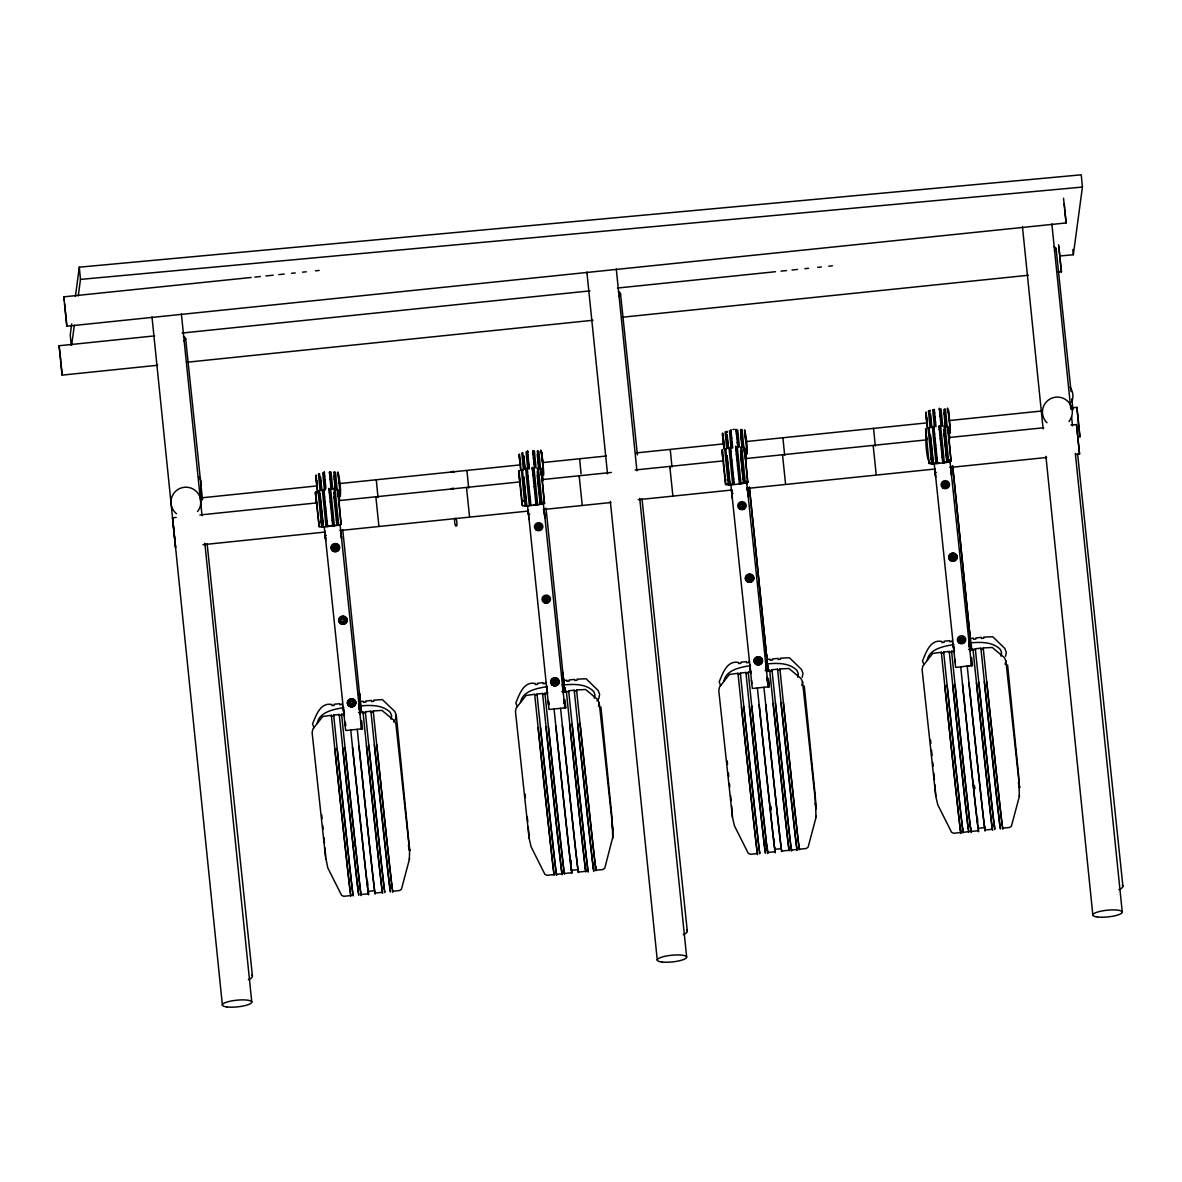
<?xml version="1.0" encoding="UTF-8"?>
<svg xmlns="http://www.w3.org/2000/svg" width="1182" height="1182" viewBox="0 0 1182 1182"><rect width="100%" height="100%" fill="white"/><g stroke="black" fill="none" stroke-linecap="round" stroke-linejoin="round"><path stroke-width="1.5" d="M200.689 504.492L201.221 483.069M350.744 729.988L352.531 747.32A176.561 0.813 84.1 0 0 368.459 892.336M357.26 729.324L359.047 746.655A176.561 0.813 84.1 0 0 374.975 891.671M361.662 720.798L362.49 728.777L346.267 730.461M362.49 728.777L361.071 728.6M392.587 891.258L399.575 890.534L401.466 889.13L409.371 859.447L409.622 849.503L396.295 715.287L394.818 711.49L382.377 699.596L373.719 700.172L373.822 701.251L371.503 701.502L371.399 700.424L365.814 701L365.918 702.078L363.583 702.315L363.48 701.236L360.51 701.547M554.062 708.978L555.865 726.309A176.561 0.813 84.1 0 0 571.778 871.326M560.578 708.299L562.381 725.63A176.561 0.813 84.1 0 0 578.293 870.646M564.981 699.788L565.809 707.767L549.6 709.436M565.809 707.767L564.405 707.575M600.929 706.984L612.054 818.18L612.749 837.255L604.8 868.12L602.909 869.524L595.92 870.248M612.69 838.437L612.956 828.493M757.396 687.968L759.184 705.299A176.561 0.813 84.1 0 0 775.111 850.316M763.912 687.289L765.714 704.62A176.561 0.813 84.1 0 0 781.627 849.636M769.142 686.742L768.33 678.453L769.142 686.742L752.934 688.426M799.254 849.237L806.227 848.513L808.119 847.095L816.023 817.412L815.373 797.156L804.262 685.974M960.73 666.943L962.517 684.275A176.561 0.813 84.1 0 0 978.445 829.291M967.245 666.279L969.033 683.61A176.561 0.813 84.1 0 0 984.961 828.626M956.253 667.402L972.476 665.407L971.057 665.555M1002.572 828.213L1009.561 827.489L1011.452 826.085L1019.357 796.402L1018.707 776.146L1007.581 664.949M320.558 522.104L321.061 521.218M337.55 519.592L337.092 521.04M539.76 499.439L540.263 498.568M540.839 500.075L541.061 498.686M727.211 480.069L728.142 479.227M743.079 478.149L743.552 479.05M946.752 457.05L947.506 457.626L947.284 456.769M315.963 494.327L315.624 491.623L319.184 526.699L315.343 492.51L316.51 502.985M522.518 505.689L518.957 470.599L519.297 473.317M725.718 448.628L729.353 484.812L730.136 484.576L728.319 484.842A11.14 4.979 -6 0 1 727.24 484.827L725.837 484.679L722.291 449.588L722.616 452.307M350.699 895.587L343.726 896.311L341.583 895.321L327.798 867.884L325.848 858.176M408.381 845.455L409.578 850.612L409.622 849.503M409.371 859.447L409.415 858.265M554.033 874.577L547.044 875.301L544.902 874.311L531.132 846.859L529.122 838.26L528.265 826.839M757.352 853.567L750.378 854.276L748.236 853.286L734.465 825.849L732.456 817.25L731.599 805.814M815.033 803.435L816.23 808.591L816.289 807.483M816.023 817.412L816.082 816.23M960.685 832.542L953.711 833.266L951.569 832.276L937.784 804.824L935.789 796.225L934.918 784.804M1018.367 782.41L1019.564 787.567L1019.608 786.458M1019.357 796.402L1019.401 795.22M768.477 671.317L768.019 666.205M971.811 650.307L971.353 645.195M71.703 323.883L70.24 334.861L71.23 345.366M75.397 296.446L79.312 267.176L1081.249 174.818L1082.417 187.066L1073.33 254.751L1060.476 255.933M71.644 345.277L74.348 325.153M78.263 295.884L80.479 279.41L79.312 267.176M317.175 723.473C319.199 711.756 334.063 709.274 343.873 707.619M391.006 719.217L391.641 715.775L390.37 712.51C382.377 704.354 369.626 705.063 359.106 706.053M396.295 715.287L395.556 719.321L393.621 721.966M520.494 702.448C522.533 690.731 537.396 688.264 547.207 686.609M594.339 698.207L594.974 694.75L593.704 691.5C585.711 683.344 572.96 684.038 562.44 685.028M723.827 681.438C725.866 669.721 740.73 667.239 750.54 665.599M797.673 677.183L798.308 673.74L797.037 670.475C789.029 662.319 776.293 663.028 765.773 664.018M802.209 677.286L802.962 673.252L801.47 669.455L789.428 657.753L780.386 658.152L780.489 659.231L778.155 659.467L778.052 658.389L772.467 658.965L772.57 660.044L770.25 660.28L770.147 659.201L767.162 659.512M927.161 660.413C929.185 648.711 944.049 646.229 953.859 644.574M1000.991 656.173L1001.627 652.715L1000.356 649.465C992.363 641.309 979.612 642.018 969.092 643.008M1005.542 656.261L1006.281 652.242L1004.803 648.445L992.762 636.743L983.705 637.128L983.808 638.206L981.488 638.457L981.385 637.379L975.8 637.955L975.904 639.034L973.569 639.27L973.466 638.191L970.496 638.502M598.52 706.452L599.23 702.921L597.737 699.611L585.607 689.505L576.565 689.963L580.067 723.812A176.561 0.813 84.1 0 0 595.979 868.829M801.839 685.442L802.563 681.896L801.056 678.586L788.941 668.495L779.898 668.953L783.4 702.788A176.561 0.813 84.1 0 0 799.313 847.804M1005.173 664.432L1005.897 660.886L1004.39 657.576L992.274 647.47L983.217 647.928L986.719 681.778A176.561 0.813 84.1 0 0 1002.646 826.794M320.618 521.617L320.706 522.474M336.486 519.977L337.092 521.129M743.094 478.222L740.538 450.623M332.26 548.182L333.531 545.508L335.053 545.271L336.589 545.183L338.392 547.547L337.18 550.856L334.122 551.181L332.26 548.182L332.748 548.758M333.531 545.508L332.319 548.817M339.884 620.757L341.14 618.083L342.677 617.861L344.213 617.772L346.001 620.136L344.789 623.446L343.268 623.682L341.731 623.756L339.884 620.757L341.731 623.756M341.14 618.083L339.928 621.407M344.789 623.446L345.366 621.392M348.542 703.393L349.813 700.719L351.335 700.483L352.871 700.394L354.674 702.758L353.462 706.068L351.94 706.304L350.404 706.393L348.542 703.393L350.404 706.393M349.813 700.719L348.601 704.029M353.462 706.068L354.674 702.758M535.594 527.172L536.864 524.483L538.386 524.261L539.923 524.173L541.725 526.537L540.514 529.846L538.992 530.083L537.441 530.157L535.594 527.172L537.441 530.157M536.864 524.483L535.653 527.807M543.203 599.747L544.474 597.073L545.995 596.836L547.532 596.762L549.335 599.111L548.123 602.421L546.601 602.657L545.065 602.746L543.203 599.747L545.065 602.746M544.474 597.073L543.262 600.382M551.876 682.369L553.146 679.694L554.668 679.458L556.205 679.384L558.007 681.748L556.796 685.058L553.723 685.368L551.876 682.369L552.762 683.477M553.146 679.694L551.935 683.019M556.796 685.058L557.062 683.639M738.927 506.147L740.183 503.473L741.72 503.237L743.256 503.163L745.044 505.512L743.833 508.836L742.311 509.058L740.774 509.147L738.927 506.147L740.774 509.147M740.183 503.473L738.986 506.783M743.833 508.836L745.044 505.512M746.536 578.737L747.807 576.062L749.329 575.826L750.865 575.737L752.668 578.101L751.457 581.411L749.935 581.647L748.383 581.736L746.536 578.737L748.383 581.736M747.807 576.062L746.596 579.372M755.209 661.359L756.465 658.684L758.002 658.448L759.538 658.359L761.326 660.723L760.115 664.033L758.593 664.269L757.056 664.358L755.209 661.359L757.056 664.358M756.465 658.684L755.254 661.994M760.115 664.033L761.326 660.723M942.246 485.137L943.517 482.463L945.039 482.226L946.59 482.138L948.378 484.502L947.166 487.811L945.644 488.048L944.108 488.136L942.246 485.137L944.108 488.136M943.517 482.463L942.305 485.772M947.166 487.811L948.378 484.502M949.87 557.712L951.126 555.038L952.662 554.801L954.199 554.727L955.987 557.077L954.775 560.401L951.717 560.711L949.87 557.712L950.756 558.82M951.126 555.038L949.929 558.347M954.775 560.401L955.352 558.347M958.528 640.348L959.799 637.659L961.321 637.438L962.857 637.349L964.66 639.713L963.448 643.023L960.39 643.333L958.528 640.348L959.001 640.91M959.799 637.659L958.587 640.984M963.448 643.023L964.66 639.713M337.461 549.453L338.392 547.547M540.795 528.428L541.725 526.537M557.357 683.004L558.007 681.748M549.335 599.111L548.123 602.421M752.668 578.101L751.457 581.411M931.608 445.717L933.47 463.566L931.638 463.817A11.14 4.979 -6 0 1 930.574 463.817C923.689 459.251 926.245 413.094 926.023 435.464M596.94 700.956L598.89 698.296L599.629 694.277L598.151 690.48L586.109 678.778L577.052 679.162L577.156 680.241L574.836 680.477L574.733 679.399L569.148 679.975L569.236 681.054L566.917 681.305L566.813 680.226L563.829 680.537M335.673 489.939L336.634 489.717M320.736 521.543L321.681 521.321M321.829 522.636L322.006 521.484M336.929 519.903L337.52 520.671L333.885 492.643M524.394 500.208L524.173 501.596M524.38 500.533L524.971 501.301L524.217 500.385M541.164 499.75L539.746 499.365M727.713 479.508L728.053 480.38L728.215 479.464M744.35 478.961L744.01 477.498M931.963 459.37L930.589 459.163M946.59 456.858L943.871 429.598M947.831 457.73L946.457 457.523M947.683 457.951L947.861 456.799M524.971 501.715L525.015 500.222M727.551 479.375L728.629 480.468L727.211 479.981M930.869 458.35L931.992 458.513M931.283 458.409L931.253 459.355L931.416 458.409M931.623 459.591L931.844 458.291M946.738 456.71L947.55 456.636M944.034 426.067L946.885 458.025M338.259 495.583L337.535 489.348L341.096 524.439L339.751 524.882A11.14 4.979 -6 0 1 338.702 525.103L336.87 525.222L337.683 525.296L333.959 488.491M541.592 474.558L540.868 468.338L544.429 503.429L543.085 503.872A11.14 4.979 -6 0 1 542.036 504.093L540.204 504.212L541.016 504.286L537.382 468.102M744.911 453.548L744.202 447.313L747.748 482.404L746.403 482.847A11.14 4.979 -6 0 1 745.354 483.069L743.522 483.187L744.335 483.261L740.7 447.092M948.245 432.523L947.521 426.303L951.082 461.394L949.737 461.837A11.14 4.979 -6 0 1 948.688 462.059L946.856 462.177L947.668 462.251L947.092 456.725M542.508 479.626L541.341 469.151L544.429 503.429M745.827 458.616L744.66 448.141L747.748 482.404M319.051 490.663L322.686 526.847A50.028 22.384 -6 0 0 325.656 526.714L334.757 525.783A50.028 22.384 -6 0 0 337.683 525.296M522.385 469.653L526.02 505.837A50.028 22.384 -6 0 0 528.989 505.704L538.076 504.758A50.028 22.384 -6 0 0 541.016 504.286M729.353 484.812A50.028 22.384 -6 0 0 732.308 484.694L741.409 483.748A50.028 22.384 -6 0 0 744.335 483.261M929.037 427.618L932.672 463.802A50.028 22.384 -6 0 0 935.642 463.669L944.743 462.738A50.028 22.384 -6 0 0 947.668 462.251M322.686 526.847L323.484 526.611L322.893 521.085M526.02 505.837L526.803 505.527L524.985 505.852A11.14 4.979 -6 0 1 523.907 505.852L522.621 505.719M932.672 463.802L933.47 463.566M524.985 505.852L524.808 500.252M524.956 501.626L524.173 501.508M343.179 622.899C346.681 618.245 337.727 623.047 344.745 622.811M351.852 705.521C355.354 700.867 346.4 705.684 353.403 705.432M319.184 526.699L320.588 526.862A11.14 4.979 -6 0 0 321.652 526.862L323.484 526.611M452.085 471.973L454.198 471.751L452.145 471.973M454.686 518.351C453.799 528.531 459.044 528.014 455.971 518.218M338.451 548.182L336.648 545.833L333.59 546.143M333.161 549.29L334.063 550.546L337.18 550.856M541.784 527.172L539.982 524.808L536.923 525.133M537.396 529.521L540.514 529.846M745.103 506.147L743.315 503.798L740.242 504.108M740.715 508.511L741.528 508.363M948.437 485.137L946.634 482.773L943.576 483.098M346.06 620.772L344.272 618.408L341.199 618.718M341.672 623.121L342.485 622.973M549.394 599.747L547.591 597.398L544.533 597.708M545.005 602.111L545.818 601.963M752.727 578.737L750.925 576.373L747.866 576.698M748.339 581.086L749.152 580.953M956.046 557.727L954.258 555.363L951.185 555.673M951.17 559.382L954.731 559.766M354.733 703.393L352.93 701.029L349.872 701.354M558.052 682.383L556.264 680.019L553.206 680.33M761.385 661.359L759.598 659.009L756.524 659.32M964.719 640.348L962.916 637.985L959.858 638.31M959.429 641.442L960.331 642.698L963.389 642.387M456.651 525.591L455.469 525.695M452.13 488.905L450.859 489.067L452.292 488.934M733.017 429.494L734.303 429.362M452.676 488.92L451.731 488.979L453.356 488.757M1063.519 198.236L1066.134 222.94L66.857 326.217L63.813 296.845L251.175 277.475M254.854 277.09L260.365 276.529M265.876 275.953L273.219 275.199M278.73 274.623L284.241 274.061M291.585 273.293L295.264 272.924M302.607 272.156L306.286 271.786M315.476 270.826L319.14 270.456M60.903 362.46L59.1 345.75L154.62 335.88M182.176 333.029L589.966 290.875M617.521 288.039L775.495 271.712M781.007 271.136L786.518 270.575M792.029 269.998L797.54 269.422M804.883 268.669L808.562 268.284M817.737 267.339L821.416 266.955M828.759 266.201L832.438 265.817M60.607 360.968L62.144 375.122L157.664 365.253M187.052 362.224L593.009 320.263M622.397 317.219L1028.355 275.258M1057.742 272.229L1061.421 271.845L1058.57 244.704M202.137 497.77L317.175 485.891M339.086 483.615L520.494 464.866M542.405 462.605L606.322 456.001M636.182 452.913L723.827 443.856M745.739 441.595L927.161 422.846M949.072 420.57L1042.184 410.952M1073.226 407.746L1076.876 407.362L1078.472 422.048M173.68 529.654L172.513 517.805L176.162 517.42M199.906 514.968L316.761 502.897M338.673 500.636L520.095 481.887M542.006 479.611L611.389 472.445M635.118 469.993L723.414 460.862M745.325 458.601L926.747 439.852M948.658 437.576L1043.603 427.766M1070.995 424.944L1076.521 424.648L1079.55 454.08L1075.901 454.464M544.769 503.03L541.711 503.355A34.071 15.248 -6 0 1 540.913 503.532M723.162 460.95L721.995 450.49L725.438 484.369L728.496 484.044A34.071 15.248 -6 0 0 731.761 484.029M745.029 482.33L748.103 482.02M928.845 463.359L931.83 463.034A34.071 15.248 -6 0 0 939.291 462.768M202.979 544.68L325.316 532.033M339.928 530.526L528.649 511.023M543.262 509.516L610.813 502.527M638.206 499.705L731.983 490.013M746.581 488.491L935.302 468.988M949.914 467.481L1046.691 457.478M324.267 527.335L325.168 535.535L326.335 535.416M529.669 514.392L528.487 514.525L527.586 506.31M730.919 485.3L731.821 493.5L733.003 493.382M934.253 464.29L935.154 472.49L936.321 472.372M361.012 708.594L361.662 711.756M344.568 713.943L341.583 714.253L341.687 715.199L339.367 715.435L339.249 714.489L333.664 715.066L333.782 716.011L331.448 716.262L331.344 715.317L322.745 716.484L312.846 729.058L312.122 732.589L325.804 859.284M358.53 712.495L362.992 712.037L363.096 712.982L365.43 712.746L365.327 711.8L370.912 711.224L371.015 712.17L373.349 711.919L373.231 710.988L381.889 710.367L394.404 720.621L395.911 723.931L409.578 850.612M547.887 692.933L544.917 693.243L545.02 694.189L542.686 694.425L542.582 693.479L536.997 694.056L537.101 695.001L534.781 695.238L534.678 694.292L526.079 695.459L516.165 708.033L515.455 711.579L529.122 838.26M561.849 691.485L568.764 691.721L568.645 690.79L574.23 690.199L574.349 691.145L576.668 690.909L576.565 689.963M751.22 671.908L748.236 672.218L748.354 673.164L746.019 673.4L745.916 672.455L740.331 673.046L740.434 673.976L738.115 674.228L737.996 673.282L729.412 674.449L719.498 687.023L718.774 690.569L732.456 817.25M765.182 670.475L772.082 670.711L771.979 669.766L777.564 669.189L777.667 670.135L780.002 669.899L779.898 668.953M954.554 650.898L951.569 651.208L951.673 652.154L949.353 652.39L949.249 651.445L943.65 652.021L943.768 652.966L941.433 653.203L941.33 652.257L932.731 653.439L922.832 666.013L922.108 669.544L935.789 796.225M968.516 649.45L975.416 649.701L975.313 648.755L980.897 648.179L981.001 649.125L983.335 648.874L983.217 647.928M767.739 686.565L769.142 686.417M967.245 665.939L969.787 665.673M368.134 891.361L374.664 890.681A174.138 0.798 84.1 0 1 359.018 746.256M571.467 870.336L577.983 869.671A174.138 0.798 84.1 0 1 562.351 725.246M774.801 849.326L781.317 848.646A174.138 0.798 84.1 0 1 765.685 704.236M984.65 827.636L978.12 828.316A174.138 0.798 84.1 0 1 962.488 683.89M360.938 894.538L368.385 893.769M374.901 893.09L382.347 892.321M556.353 874.34L561.938 873.764M564.272 873.513L571.719 872.744M578.234 872.08L585.681 871.311M767.606 852.503L775.052 851.734M781.568 851.055L789.015 850.286M791.334 850.05L796.919 849.474M963.02 832.305L968.605 831.729M970.924 831.493L978.371 830.71M984.887 830.045L992.333 829.276M452.676 471.559C457.109 471.234 448.347 471.987 452.676 471.662M80.479 279.41L1082.417 187.066M948.91 433.129C953.224 434.813 944.876 395.911 948.26 411.942M745.591 454.139C750.984 456.459 740.863 409.061 746.241 441.536M542.257 475.149C546.572 476.848 538.224 437.946 541.607 453.962M338.924 496.174C344.317 498.494 334.21 451.081 339.574 483.571M946.28 487.206L947.107 487.176M742.961 508.216L743.788 508.186M759.243 663.427L760.056 663.398M555.909 684.437L556.737 684.422M950.343 433.1L948.407 410.065L949.56 420.526M543.69 475.12L541.74 452.1L542.907 462.546M747.068 454.11L744.616 430.263L744.941 432.952M340.416 496.145L337.949 472.298L338.274 474.987M946.191 426.539L946.93 426.924M522.104 505.379L518.676 471.5L519.844 481.975M759.435 661.506C754.574 659.674 759.671 666.545 759.435 661.506A1.478 1.404 -5.1 0 0 759.361 659.822A1.478 1.404 -5.1 0 1 759.405 661.772M951.052 461.364L947.994 427.13L949.161 437.591M341.096 524.439L338.008 490.175L339.175 500.651M553.191 684.038L553.723 685.368M923.984 664.698L922.507 660.901C925.861 652.952 930.16 639.034 941.818 641.457L941.921 642.535L944.255 642.299L944.152 641.22L949.737 640.644L949.84 641.723L952.16 641.486L952.057 640.408M720.651 685.708L719.173 681.911C722.527 673.962 726.841 660.044 738.499 662.481L738.587 663.56L740.922 663.309L740.818 662.23L746.403 661.654L746.507 662.733L748.827 662.496L748.738 661.418M517.317 706.733L515.84 702.935C519.193 694.986 523.508 681.054 535.165 683.492L535.269 684.57L537.588 684.334L537.485 683.255L543.07 682.679L543.173 683.757L545.508 683.521L545.404 682.428M313.998 727.743L312.521 723.945C315.875 715.997 320.174 702.078 331.832 704.502L331.935 705.595L334.27 705.344L334.166 704.265L339.751 703.689L339.855 704.768L342.174 704.531L342.071 703.453M611.7 824.445L612.911 829.601L599.23 702.921M1079.55 454.08L1076.477 424.368M873.188 445.673L876.172 474.366M782.543 455.04L785.528 483.733M672.898 496.115L669.81 466.402L670.017 467.954M582.253 505.482L579.18 475.77L579.372 477.321M466.535 487.693L469.505 516.401M375.891 497.061L378.861 525.768M172.513 517.805L172.956 521.528M1066.134 222.94L1064.598 208.786M1061.421 271.845L1059.885 257.691M63.813 296.845L64.271 300.76M59.1 345.75L60.637 359.904M945.482 409.09L947.225 427.175M944.448 408.987L946.043 425.742M944.049 409.578L944.536 415.222M945.083 426.155L948.688 462.059M941.049 408.869L942.689 425.948M940.163 409.519L941.759 426.214M939.527 409.593L939.35 408.218L939.513 410.036M940.65 425.948L944.359 462.797M939.04 425.919L939.099 427.071M934.312 409.371L934.386 410.553M932.731 409.726L934.371 426.82M933.898 426.451L933.972 427.603M933.352 427.263L936.971 463.314M930.204 410.228L930.308 410.996M932.332 426.805L936.026 463.654M929.451 410.538L931.061 427.293M928.446 410.848L930.042 427.456M929.554 428.12L929.54 428.505M926.112 412.09L927.634 428.002M928.033 427.928L931.638 463.817M741.749 447.18L745.354 483.069M737.731 429.879L739.371 446.973M736.829 430.543L738.425 447.239M736.194 430.603L736.017 429.229L736.179 431.046M737.317 446.959L741.025 483.807M736.416 447.623L740.05 483.674M735.78 447.683L735.618 446.294L735.765 448.081M731.052 431.135L730.89 429.76L731.052 431.578M729.412 430.736L731.052 447.83M730.653 448.214L730.476 446.826L730.639 448.613M730.018 448.288L733.638 484.339M726.974 432.021L726.871 431.253L726.974 432.449M726.62 432.051L726.62 432.479M728.999 447.815L732.707 484.664M726.117 431.563L727.728 448.318M725.113 431.858L726.708 448.48M722.778 433.1L724.315 449.027M538.829 451.11L540.573 469.21M537.78 451.022L539.539 469.269M538.416 468.19L542.036 504.093M534.397 450.889L536.037 467.983M532.787 450.874L532.86 452.056M533.998 467.969L537.692 504.817M533.097 468.633L536.717 504.684M532.461 468.707L532.284 467.318L532.683 471.707M527.733 452.159L527.556 450.77L527.719 452.588M527.098 452.218L528.694 468.914M526.079 451.746L527.719 468.84M527.32 469.224L527.157 467.836L527.305 469.638M526.684 469.298L530.304 505.349M525.68 468.84L529.373 505.689M522.784 452.573L524.394 469.328M521.794 452.883L523.375 469.49M523.242 470.111L523.138 469.328L523.212 470.333M522.887 470.14L522.872 470.539M519.459 454.124L520.981 470.037M521.38 469.948L524.409 500.355M335.496 472.135L337.239 490.22M334.462 472.032L336.22 490.279M331.063 471.913L332.703 489.008M329.453 471.884L329.527 473.081M330.665 488.993L334.373 525.842M329.763 489.658L333.383 525.709M329.128 489.717L328.951 488.329L329.113 490.116M324.4 473.169L324.237 471.795L324.4 473.613M323.765 473.228L325.36 489.924M322.745 472.77L324.385 489.865M323.912 489.496L323.986 490.648M322.346 489.85L326.04 526.699M319.465 473.583L321.076 490.338M318.46 473.893L320.056 490.515M319.554 491.165L319.79 494.106M316.126 475.134L317.648 491.047M318.047 490.973L321.652 526.862M670.283 449.854L671.982 467.038M579.653 459.222L581.071 473.849M466.964 470.864L468.648 488.048M376.319 480.232L378.004 497.43M950.594 466.609L951.244 472.741M935.154 472.49L935.523 475.666M747.26 487.619L747.497 489.688M731.392 489.274L731.628 491.328M731.821 493.5L732.205 496.676M528.058 510.284L529.034 519.459M324.74 531.294L324.961 533.363M325.168 535.535L325.493 538.519M1019.564 787.567L1005.897 660.886M816.23 808.591L802.563 681.896M971.057 661.314L970.629 657.502L971.102 661.432L970.821 658.891M955.632 667.372L954.037 652.198M752.299 688.397L750.437 670.652M548.98 709.407L547.384 694.218M345.646 730.417L344.051 715.243M731.702 492.037L732.042 495.391M543.956 508.777L544.163 510.698M951.096 471.5L949.885 460.212M934.77 468.722L934.947 470.318M925.949 431.282L925.624 428.564L929.17 463.654M340.667 530.127L340.844 531.723M969.609 647.204L969.388 645.535M766.276 668.214L765.892 664.905M950.83 468.678L950.609 466.018M969.757 648.948L969.713 648.061M954.066 651.784L953.8 649.406M953.889 650.588L954.007 651.577M955.13 662.57L954.761 659.142M766.246 667.963L765.729 663.161M766.438 669.958L766.542 670.962M750.57 671.598L750.777 673.474M751.796 683.58L751.427 680.152M563.12 690.731L562.987 689.505M563.105 690.982L563.223 691.972M547.251 692.371L547.118 691.145M548.478 704.59L548.108 701.162M359.786 711.756L359.239 706.688M359.771 711.992L359.889 712.997M343.918 713.396L343.401 708.772M343.903 713.633L344.021 714.637M345.144 725.615L344.775 722.187M969.58 646.953L969.063 642.151M935.361 474.381L935.036 471.027M953.342 645.283L953.711 648.593M766.571 670.785L766.069 666.604M750.378 669.603L750.023 666.308M562.928 688.973L562.396 684.186M563.282 692.179L562.558 685.929M547.044 690.613L546.527 685.826M547.325 693.066L546.69 687.569M359.949 713.189L359.077 705.196M344.036 714.46L343.356 708.579M951.288 473.258L969.417 645.993M969.225 643.894L969.713 648.519M953.844 650.159L953.342 645.535M767.901 668.894L767.65 666.5M746.551 481.222L746.861 484.132M747.571 490.397L748.073 495.036M746.788 483.66L747.91 493.751L747.497 489.451M750.777 673.193L750.023 666.545M564.568 689.904L564.686 687.215L565.159 692.327M543.232 502.247L544.902 517.819M361.249 710.929L360.983 708.535M341.376 536.879L340.135 525.695M1058.836 246.388L1059.914 256.627M948.644 415.443L949.146 420.098M971.116 646.82L970.821 643.998M971.382 649.598L970.57 641.856M949.811 459.65L950.121 462.65M951.362 473.819L951.569 475.785M935.479 475.46L935.686 477.425M953.194 643.791L953.298 644.811M926.732 417.704L927.235 422.358M926.895 422.861L925.742 412.415L927.249 427.84M926.496 436.35L926.836 439.453M926.171 436.956L926.496 439.94M745.325 436.453L745.812 441.122M768.064 670.622L767.487 665.023M748.236 496.795L747.97 494.268L766.084 667.003M732.367 498.435L732.086 495.908L750.274 669.219M749.861 664.801L749.964 665.835M723.414 438.729L723.901 443.383M723.576 443.871L722.409 433.425L723.916 448.85M723.177 457.36L723.502 460.463M541.991 457.478L542.494 462.132M564.73 691.633L564.169 686.033M520.08 459.739L520.582 464.393M520.243 464.895L519.075 454.435L520.582 469.875M338.658 478.488L339.16 483.142M361.397 712.657L360.835 707.043M341.583 538.829L340.756 530.378M360.643 720.547L361.071 724.359L360.702 720.562M325.7 540.47L324.769 531.102M343.208 706.836L343.356 708.328M316.746 480.749L317.249 485.418M316.909 485.905L315.757 475.46L317.441 492.702M173.266 524.468L174.035 531.782M1064.228 203.925L1064.627 207.707M1078.368 422.447L1079.964 437.118L1076.876 407.362M1056.102 248.678L1071.069 391.567M1071.838 398.895L1072.99 409.873M1077.6 453.844L1122.9 886.175M949.796 438.685L949.072 431.533M969.787 633.493L970.259 637.822M969.905 650.558L971.501 665.732L971.308 663.457M946.619 456.607L947.196 462.073M946.856 462.177L943.886 433.439M943.369 462.65L939.66 425.978M942.172 457.434L940.842 444.521M942.157 457.212L942.763 463.034M937.045 457.966L935.701 445.053M937.016 457.744L937.636 463.566M953.431 646.288L954.066 652.7M953.549 647.633L935.006 470.362M933.1 463.521L930.16 434.976M875.315 446.028L873.557 428.386M784.671 455.395L782.912 437.754M746.463 459.709L745.783 453.105M766.586 671.568L768.182 686.757L767.975 684.481M743.301 477.631L743.877 483.083M742.946 477.661L743.522 483.187M742.946 477.705L740.567 454.464M738.824 478.222L739.43 484.044M738.839 478.444L737.509 465.545M733.697 478.754L734.303 484.576M733.712 478.976L732.382 466.077M730.136 484.576L727.166 455.838M729.782 484.546L726.827 456.001M728.319 484.842L724.61 448.318M620.52 293.697L637.408 454.907M642.018 498.863L687.303 931.194M543.144 480.719L542.449 474.13M563.134 675.528L563.607 679.857M562.765 688.027L544.607 514.48M563.253 692.578L564.848 707.767L564.641 705.491M540.543 504.093L537.204 471.633M540.204 504.212L538.342 486.378M535.49 499.232L536.111 505.069M534.84 493.012L535.52 499.454M530.363 499.764L530.969 505.601M530.378 499.986L529.048 487.087M528.812 516.874L546.882 689.667M526.803 505.586L523.848 476.863M526.448 505.556L523.508 477.011M339.751 500.917L339.131 495.14M359.801 696.538L360.274 700.882M341.347 536.244L359.431 709.037M359.919 713.603L361.515 728.777L361.323 726.502M338.702 525.103L335.008 488.594M336.634 519.652L337.21 525.118M336.87 525.222L333.9 496.484M332.172 520.257L332.777 526.079M332.186 520.479L330.857 507.58M327.03 520.789L327.65 526.611M327.059 521.011L325.715 508.097M326.986 526.359L323.262 489.688M325.478 537.884L343.563 710.678M322.893 521.129L320.13 493.913M323.114 526.566L320.174 498.021M185.633 338.643L202.521 499.853M207.131 543.823L252.431 976.155M174.079 533.54L175.601 547.517L174.434 535.653M64.582 303.73L66.857 326.217M1051.862 223.93L1070.818 409.253M1071.572 416.596L1072.517 425.771M1075.324 453.297L1122.25 912.046M1022.474 226.959L1043.115 428.815M1045.922 456.341L1092.848 915.09M980.897 648.179L984.399 682.014A176.561 0.813 84.1 0 0 1000.312 827.031M975.313 648.755L978.814 682.59A176.561 0.813 84.1 0 0 994.727 827.607M972.978 648.992L976.48 682.841A176.561 0.813 84.1 0 0 992.407 827.858M969.432 630.065L969.521 631.129M969.521 630.863L969.994 636.034M971.648 657.428L972.476 665.732M947.388 428.682L947.698 431.696M969.476 646.406L969.934 651.06M951.111 470.938L951.407 474.071L950.875 468.722M935.154 471.84L934.859 468.973M951.569 651.208L955.071 685.043A176.561 0.813 84.1 0 0 970.998 830.059M949.249 651.445L952.751 685.294A176.561 0.813 84.1 0 0 968.664 830.311M943.65 652.021L947.166 685.87A176.561 0.813 84.1 0 0 963.079 830.887M941.33 652.257L944.832 686.107A176.561 0.813 84.1 0 0 960.759 831.123M777.564 669.189L781.066 703.039A176.561 0.813 84.1 0 0 796.993 848.055M771.979 669.766L775.481 703.615A176.561 0.813 84.1 0 0 791.408 848.632M769.645 670.002L773.161 703.851A176.561 0.813 84.1 0 0 789.074 848.868M766.232 652.08L766.143 651.651M766.113 651.09L766.852 658.507M766.926 658.847L766.468 654.518L766.734 657.384M767.251 662.866L767.886 668.48M744.054 449.707L744.365 452.721M766.158 667.431L766.32 669.278M767.251 677.301L767.532 679.99M747.851 492.702L748.088 495.095M766.32 669.012L766.616 672.085M750.186 668.185L750.733 673.725M731.835 493.175L732.205 496.736M731.628 491.091L731.909 493.588M748.236 672.218L751.737 706.068A176.561 0.813 84.1 0 0 767.665 851.084M745.916 672.455L749.418 706.304A176.561 0.813 84.1 0 0 765.33 851.321M740.331 673.046L743.833 706.88A176.561 0.813 84.1 0 0 759.745 851.897M737.996 673.282L741.498 707.117A176.561 0.813 84.1 0 0 757.426 852.133M616.28 268.949L636.921 470.791M639.728 498.316L686.653 957.065M586.878 271.993L607.518 473.834M610.34 501.36L657.266 960.109M574.23 690.199L577.732 724.049A176.561 0.813 84.1 0 0 593.659 869.066M568.645 690.79L572.147 724.625A176.561 0.813 84.1 0 0 588.075 869.642M566.326 691.027L569.827 724.862A176.561 0.813 84.1 0 0 585.74 869.878M563.193 675.927L562.78 672.1L563.519 679.532M563.917 683.876L564.568 689.49M540.721 470.717L541.193 475.238M562.735 687.555L563.282 693.095M544.163 510.461L544.754 516.106L544.015 508.688M534.175 486.556L534.84 493.042M548.773 701.458L549.113 704.649M546.956 690.081L547.118 691.943M546.852 689.195L547 690.805M547.118 691.662L547.414 694.735M528.295 512.102L528.62 515.249M544.917 693.243L548.418 727.078A176.561 0.813 84.1 0 0 564.331 872.094M542.582 693.479L546.084 727.314A176.561 0.813 84.1 0 0 562.011 872.331M536.997 694.056L540.499 727.905A176.561 0.813 84.1 0 0 556.427 872.907M534.678 694.292L538.179 728.142A176.561 0.813 84.1 0 0 554.092 873.158M373.231 710.988L376.733 744.823A176.561 0.813 84.1 0 0 392.66 889.839M370.912 711.224L374.413 745.059A176.561 0.813 84.1 0 0 390.326 890.076M365.327 711.8L368.828 745.635A176.561 0.813 84.1 0 0 384.741 890.652M362.992 712.037L366.494 745.886A176.561 0.813 84.1 0 0 382.421 890.903M359.86 696.952L359.446 693.125L360.673 705.506M360.584 704.9L361.323 711.387M337.402 491.727L337.86 496.248M359.402 708.579L359.949 714.105M340.844 531.486L341.421 537.13M345.44 722.468L345.779 725.659M343.622 711.091L343.799 712.953M325.331 536.377L325.552 538.77M343.534 710.219L343.681 711.815M343.785 712.687L344.08 715.745M324.961 533.126L325.405 537.337M341.583 714.253L345.085 748.103A176.561 0.813 84.1 0 0 361.012 893.104M339.249 714.489L342.765 748.339A176.561 0.813 84.1 0 0 358.678 893.356M333.664 715.066L337.18 748.915A176.561 0.813 84.1 0 0 353.093 893.932M331.344 715.317L334.846 749.152A176.561 0.813 84.1 0 0 350.759 894.168M181.393 313.895L202.033 515.751M204.855 543.262L251.766 1002.011M151.99 316.939L222.379 1005.055M952.648 465.767L970.658 642.461M970.939 644.678L971.22 647.47M952.662 466.136L969.299 629.016M945.615 425.948L944.669 416.537M945.26 425.993L944.3 416.448M940.636 421.472L941.123 426.288M940.222 438.433L940.857 444.698M935.494 422.004L935.996 426.82M935.198 425.402L933.662 409.578M935.08 438.965L935.73 445.23M931.874 427.367L930.914 417.837M931.519 427.411L930.19 414.04M931.608 445.762L930.5 434.828M749.462 487.959L766.379 653.794M749.314 486.792L766.113 651.193M767.325 663.471L766.734 657.768M743.759 446.722L742.074 429.494M747.334 487.678L747.63 490.471M742.724 446.766L741.025 429.391M742.296 446.973L741.336 437.547M741.941 447.003L740.981 437.473M737.302 442.496L737.79 447.298M736.888 459.443L737.524 465.723M732.175 443.028L732.663 447.83M732.027 447.889L730.328 430.603M731.747 459.975L732.397 466.255M728.54 448.392L727.196 434.873M728.201 448.421L726.856 435.05M731.54 489.983L731.747 492.111M562.868 673.046L563.415 678.409M546.01 508.171L562.898 673.105M564.006 684.481L563.519 679.946M564.449 703.467L564.036 699.552L564.39 703.349L564.169 700.926M538.962 467.983L537.308 451.022M538.608 468.028L537.647 458.483M538.342 486.408L537.234 475.474M534.944 466.772L533.407 450.948M533.968 463.507L534.441 468.102M533.555 480.468L534.205 486.733M528.842 464.038L529.329 468.84M528.428 481L529.063 487.265M525.207 469.357L524.261 459.872M524.719 467.983L523.537 456.075M528.132 510.328L528.428 513.121M342.75 529.787L360.082 699.419M360.865 722.025L361.116 724.477M335.777 490.456L333.974 472.032M335.422 490.486L334.314 479.493M331.773 489.259L330.074 471.958M330.65 484.517L331.137 489.333M330.221 501.478L330.871 507.743M325.508 485.048L325.848 488.373M325.094 502.01L325.744 508.275M321.888 490.427L320.544 476.907M321.534 490.456L320.204 477.085M61.021 363.731L62.144 375.122M940.104 416.153L940.665 421.841M939.69 433.144L940.251 438.803M934.962 416.685L935.538 422.373M934.548 433.676L935.125 439.335M930.544 739.917L930.884 743.389M931.564 750.348L932.081 755.549M932.775 762.493L933.115 765.98M767.502 679.916L767.724 682.31M736.77 437.177L737.346 442.851M736.356 454.154L736.933 459.813M731.643 437.709L732.205 443.383M731.215 454.686L731.791 460.345M727.211 760.942L727.551 764.414M728.408 773.087L728.762 776.574M729.442 783.518L729.796 786.99M533.437 458.188L534.013 463.861M533.023 475.179L533.599 480.823M528.31 458.719L528.886 464.393M527.896 475.711L528.472 481.355M525.089 794.112L525.429 797.584M330.118 479.198L330.679 484.886M329.689 496.189L330.266 501.848M324.976 479.729L325.552 485.418M324.562 496.721L325.139 502.38M321.755 815.122L322.095 818.594M322.789 825.553L323.129 829.025M970.57 641.516L970.274 638.472M943.916 412.474L944.182 415.251M939.69 412.001L940.148 416.685M939.276 429.022L939.734 433.676M934.563 412.533L935.021 417.216M934.149 429.554L934.607 434.208M930.529 413.863L930.795 416.64M767.236 662.526L766.941 659.482M741.217 436.232L740.626 429.997M740.582 433.484L740.863 436.276M736.356 433.011L736.829 437.695M735.943 450.032L736.416 454.686M731.23 433.543L731.688 438.227M730.816 450.564L731.274 455.218M563.4 678.778L563.903 683.536M537.263 454.509L537.662 458.601M533.038 454.036L533.496 458.719M533.082 475.696L532.373 468.368M527.896 454.568L528.369 459.237M527.482 471.574L527.955 476.228M523.862 455.883L524.261 459.99M360.082 699.788L360.584 704.561M333.93 475.519L334.329 479.611M329.704 475.046L330.162 479.729M329.29 492.067L329.748 496.721M324.577 475.578L325.035 480.261M324.163 492.599L324.622 497.253M969.683 632.784L969.787 633.892M933.78 772.821L934.43 779.662M766.35 653.809L766.468 654.902M730.609 795.545L731.097 800.687M527.275 816.57L527.778 821.697M323.957 837.58L324.444 842.707M1072.842 249.505L1073.33 254.751M939.439 409.297L939.764 412.651M939.025 426.333L939.35 429.672M934.297 409.829L934.622 413.183M933.898 426.865L934.208 430.204M736.105 430.307L736.43 433.676M735.692 447.357L736.017 450.682M730.978 430.839L731.303 434.208M730.565 447.889L730.89 451.214M532.772 451.317L533.097 454.686M527.645 451.849L527.97 455.218M527.231 468.899L527.556 472.239M329.453 472.342L329.778 475.696M329.039 489.378L329.364 492.717M324.311 472.874L324.636 476.228M323.912 489.909L324.223 493.249M324.932 847.849L325.7 856.448M726.132 448.525L726.206 449.515M1070.079 387.253A14.952 14.952 2.1 0 1 1071.616 402.131M1046.971 422.772A14.952 14.952 2.1 0 1 1046.336 401.954A14.952 14.952 2.1 0 1 1067.154 400.713A14.952 14.952 2.1 0 1 1069.001 421.472M199.167 476.922A14.952 14.952 1.4 0 1 200.467 489.496M176.487 513.727A14.952 14.952 1.4 0 1 174.301 492.702A14.952 14.952 1.4 0 1 195.34 490.53A14.952 14.952 1.4 0 1 197.527 511.555M1053.945 246.713A14.775 4.329 -6 0 1 1054.329 251.027M1122.294 885.111A14.775 4.329 -6 0 1 1118.866 889.677M947.58 461.497A34.071 15.248 -6 0 1 942.66 462.369M960.035 640.142A1.566 1.492 -5.1 0 1 960.375 639.034M960.139 640.171A1.478 1.404 -5.1 0 1 960.36 639.107M943.842 485.3A1.566 1.492 -5.1 0 1 943.886 484.162M946.176 483.512A1.566 1.492 -5.1 0 1 946.708 484.088M953.386 555.776A1.478 1.404 -5.1 0 1 954.022 556.175M953.18 555.88A1.566 1.492 -5.1 0 1 953.918 556.19M968.353 829.321A174.138 0.798 84.1 0 1 952.722 684.895M970.747 827.681A174.138 0.798 84.1 0 1 955.041 684.659M962.828 828.493A174.138 0.798 84.1 0 1 947.137 685.471M994.476 825.228A174.138 0.798 84.1 0 1 978.785 682.206M960.508 828.73A174.138 0.798 84.1 0 1 944.802 685.723M1000.002 826.055A174.138 0.798 84.1 0 1 984.37 681.63M974.278 785.173A174.138 0.798 84.1 0 1 974.603 788.453M977.44 818.166A174.138 0.798 84.1 0 1 977.765 821.8M984.709 826.233A174.138 0.798 84.1 0 1 969.004 683.211M992.097 826.868A174.138 0.798 84.1 0 1 976.45 682.442M1002.336 825.804A174.138 0.798 84.1 0 1 986.689 681.393M974.337 785.616A176.561 0.813 84.1 0 1 974.662 788.822M742.636 482.832A34.071 15.248 -6 0 1 739.341 483.379M756.835 663.501A2.349 2.231 -5.1 0 1 757.307 659.748A2.349 2.231 -5.1 0 1 760.676 661.713A2.349 2.231 -5.1 0 1 757.367 663.796M742.798 504.507A1.478 1.404 -5.1 0 1 743.434 505.394A1.566 1.492 -5.1 0 0 742.976 504.625M741.675 508.748A2.349 2.231 -5.1 0 1 740.006 505.468A2.349 2.231 -5.1 0 1 743.833 505.069A2.349 2.231 -5.1 0 1 742.887 508.629M748.354 577.363A1.478 1.404 -5.1 0 1 748.93 576.875A2.349 2.231 -5.1 0 1 751.988 579.476A2.349 2.231 -5.1 0 1 748.176 580.864A2.349 2.231 -5.1 0 1 748.827 577.038A1.478 1.404 -5.1 0 0 748.369 577.51M765.094 848.942A174.138 0.798 84.1 0 1 749.388 705.92M767.413 848.691A174.138 0.798 84.1 0 1 751.708 705.669M759.435 850.922A174.138 0.798 84.1 0 1 743.803 706.496M764.577 842.456A176.561 0.813 84.1 0 1 764.902 846.135M791.157 846.238A174.138 0.798 84.1 0 1 775.451 703.216M757.174 849.755A174.138 0.798 84.1 0 1 741.469 706.733M796.668 847.066A174.138 0.798 84.1 0 1 781.036 702.64M774.86 847.922A174.138 0.798 84.1 0 1 759.154 704.9M774.107 839.176A174.138 0.798 84.1 0 1 774.432 842.81M788.822 846.475A174.138 0.798 84.1 0 1 773.131 703.467M799.062 845.426A174.138 0.798 84.1 0 1 783.371 702.404M771.019 806.641A176.561 0.813 84.1 0 1 771.329 809.847M537.677 504.138A34.071 15.248 -6 0 1 533.481 504.714M556.028 680.832A1.478 1.404 -5.1 0 1 556.367 681.482M555.23 684.999A2.349 2.231 -5.1 0 1 552.718 682.236A2.349 2.231 -5.1 0 1 556.323 680.906A2.349 2.231 -5.1 0 1 556.367 684.57M553.531 681.482A1.478 1.404 -5.1 0 1 553.782 681.039M556.042 680.98A1.478 1.404 -5.1 0 1 556.308 681.408M537.987 525.458A1.478 1.404 -5.1 0 1 539.465 525.532M538.106 525.414A1.566 1.492 -5.1 0 1 539.302 525.429M561.76 869.952A174.138 0.798 84.1 0 1 546.054 726.93M564.021 871.119A174.138 0.798 84.1 0 1 548.389 726.694M556.116 871.932A174.138 0.798 84.1 0 1 540.47 727.506M587.764 868.652A174.138 0.798 84.1 0 1 572.118 724.241M553.782 872.168A174.138 0.798 84.1 0 1 538.15 727.743M593.408 866.672A174.138 0.798 84.1 0 1 577.702 723.665M593.113 863.126A174.138 0.798 84.1 0 1 593.334 865.682M571.527 868.947A174.138 0.798 84.1 0 1 555.836 725.925M571.113 863.835A174.138 0.798 84.1 0 0 570.788 860.186A176.561 0.813 84.1 0 1 571.187 864.382M585.504 867.499A174.138 0.798 84.1 0 1 569.798 724.477M595.743 866.436A174.138 0.798 84.1 0 1 580.037 723.414M325.937 526.02A34.071 15.248 -6 0 0 330.162 525.739A34.071 15.248 -6 0 0 332.674 525.414M338.377 524.365A34.071 15.248 -6 0 1 335.983 524.867M350.108 702.714A1.478 1.404 -5.1 0 1 350.36 702.019M350.847 701.709A2.349 2.231 -5.1 0 1 353.994 704.132A2.349 2.231 -5.1 0 1 350.182 705.521A2.349 2.231 -5.1 0 1 350.847 701.709A1.478 1.404 -5.1 0 1 352.059 701.458M352.916 702.152A1.478 1.404 -5.1 0 1 353.063 702.862M350.123 702.847A1.478 1.404 -5.1 0 1 350.463 702.049M352.797 702.093A1.478 1.404 -5.1 0 1 353.078 702.773M333.856 547.872A1.478 1.404 -5.1 0 1 333.915 547.148A1.478 1.404 -5.1 0 0 333.871 548.005M342.041 623.21A2.349 2.231 -5.1 0 1 341.317 619.619A2.349 2.231 -5.1 0 1 345.129 620.166A2.349 2.231 -5.1 0 1 343.238 623.387M358.368 892.366A174.138 0.798 84.1 0 1 342.736 747.94M353.832 842.278A174.138 0.798 84.1 0 1 354.186 845.81M357.998 885.865A174.138 0.798 84.1 0 1 358.249 888.79M360.687 892.129A174.138 0.798 84.1 0 1 345.055 747.704M352.783 892.942A174.138 0.798 84.1 0 1 337.151 748.531M384.431 889.677A174.138 0.798 84.1 0 1 368.799 745.251M350.448 893.193A174.138 0.798 84.1 0 1 334.816 748.767M390.075 887.697A174.138 0.798 84.1 0 1 374.384 744.675M389.794 884.136A174.138 0.798 84.1 0 1 390.001 886.692M368.208 889.957A174.138 0.798 84.1 0 1 352.502 746.935M382.111 889.913A174.138 0.798 84.1 0 1 366.464 745.487M392.35 888.864A174.138 0.798 84.1 0 1 376.703 744.438M367.499 881.373A176.561 0.813 84.1 0 1 367.868 885.407M618.349 291.732A14.775 4.329 -6 0 1 618.733 296.061M686.712 930.131A14.775 4.329 -6 0 1 683.27 934.696M183.476 336.693A14.775 4.329 -6 0 1 183.845 341.007M251.825 975.091A14.775 4.329 -6 0 1 248.383 979.642M320.854 521.853L321.844 522.001L320.854 521.853M334.137 548.876C336.264 553.471 337.653 545.109 334.137 548.876M537.47 527.866C539.598 532.461 540.972 524.084 537.47 527.866M540.056 499.203L541.046 499.351L540.056 499.203M545.079 600.441C547.207 605.036 548.596 596.674 545.079 600.441M553.752 683.078C555.88 687.673 557.254 679.295 553.752 683.078M740.804 506.842C742.917 511.437 744.305 503.074 740.804 506.842M743.375 478.193L744.379 478.341L743.419 478.06M748.413 579.431C750.54 584.026 751.915 575.649 748.413 579.431M944.123 485.832C946.25 490.427 947.639 482.064 944.123 485.832M951.746 558.421C953.859 563.016 955.248 554.639 951.746 558.421M960.405 641.043C962.532 645.638 963.921 637.261 960.405 641.043M451.258 472.046L452.529 471.943L451.258 472.046M450.83 488.742L453.755 488.462L450.83 488.742M767.724 682.339L767.31 678.512L767.768 682.442M1097.443 916.996A14.775 3.354 -5.8 0 0 1121.851 912.962A14.775 3.354 -5.8 0 0 1103.353 910.731A14.775 3.354 -5.8 0 0 1097.443 916.996M960.168 642.476A2.349 2.231 -5.1 0 0 963.98 641.072A2.349 2.231 -5.1 0 0 960.833 638.649A2.349 2.231 -5.1 0 0 960.168 642.476M958.898 642.875A4.226 4.019 -5.1 0 0 965.753 640.348A4.226 4.019 -5.1 0 0 960.079 635.99A4.226 4.019 -5.1 0 0 958.898 642.875M943.886 487.265A2.349 2.231 -5.1 0 0 947.698 485.876A2.349 2.231 -5.1 0 0 944.551 483.453A2.349 2.231 -5.1 0 0 943.886 487.265M942.63 487.797A4.226 4.019 -5.1 0 0 949.486 485.285A4.226 4.019 -5.1 0 0 943.812 480.926A4.226 4.019 -5.1 0 0 942.63 487.797M951.495 559.854A2.349 2.231 -5.1 0 0 955.307 558.451A2.349 2.231 -5.1 0 0 952.16 556.028A2.349 2.231 -5.1 0 0 951.495 559.854M950.239 560.386A4.226 4.019 -5.1 0 0 957.095 557.86A4.226 4.019 -5.1 0 0 951.421 553.501A4.226 4.019 -5.1 0 0 950.239 560.386M950.225 560.238A4.226 4.019 -5.1 0 0 957.08 557.727A4.226 4.019 -5.1 0 0 951.421 553.368A4.226 4.019 -5.1 0 0 950.225 560.238M755.579 664.033A4.226 4.019 -5.1 0 0 762.434 661.506A4.226 4.019 -5.1 0 0 756.761 657.148A4.226 4.019 -5.1 0 0 755.579 664.033A4.226 4.019 -5.1 0 0 762.42 661.373A4.226 4.019 -5.1 0 0 756.761 657.015A4.226 4.019 -5.1 0 0 755.564 663.885M739.297 508.821A4.226 4.019 -5.1 0 0 746.152 506.295A4.226 4.019 -5.1 0 0 740.479 501.936A4.226 4.019 -5.1 0 0 739.297 508.821M746.921 581.396A4.226 4.019 -5.1 0 0 753.761 578.885A4.226 4.019 -5.1 0 0 748.088 574.378A4.226 4.019 -5.1 0 0 746.906 581.263A4.226 4.019 -5.1 0 0 753.747 578.737A4.226 4.019 -5.1 0 0 748.103 574.526A4.226 4.019 -5.1 0 0 746.921 581.396M552.245 685.043A4.226 4.019 -5.1 0 0 559.101 682.531A4.226 4.019 -5.1 0 0 553.442 678.173A4.226 4.019 -5.1 0 0 552.245 685.043M552.245 684.91A4.226 4.019 -5.1 0 0 559.086 682.383A4.226 4.019 -5.1 0 0 553.427 678.025A4.226 4.019 -5.1 0 0 552.245 684.91M537.234 529.3A2.349 2.231 -5.1 0 0 541.046 527.896A2.349 2.231 -5.1 0 0 537.884 525.473A2.349 2.231 -5.1 0 0 537.234 529.3M535.978 529.832A4.226 4.019 -5.1 0 0 542.819 527.32A4.226 4.019 -5.1 0 0 537.16 522.961A4.226 4.019 -5.1 0 0 535.978 529.832M544.843 601.889A2.349 2.231 -5.1 0 0 548.655 600.486A2.349 2.231 -5.1 0 0 545.508 598.062A2.349 2.231 -5.1 0 0 544.843 601.889M543.572 602.273A4.226 4.019 -5.1 0 0 550.428 599.762A4.226 4.019 -5.1 0 0 544.754 595.403A4.226 4.019 -5.1 0 0 543.572 602.273M348.926 706.053A4.226 4.019 -5.1 0 0 355.782 703.541A4.226 4.019 -5.1 0 0 350.094 699.05A4.226 4.019 -5.1 0 0 348.912 705.92A4.226 4.019 -5.1 0 0 355.767 703.393A4.226 4.019 -5.1 0 0 350.108 699.183A4.226 4.019 -5.1 0 0 348.926 706.053M333.9 550.324A2.349 2.231 -5.1 0 0 337.712 548.921A2.349 2.231 -5.1 0 0 334.565 546.498A2.349 2.231 -5.1 0 0 333.9 550.324M332.644 550.842A4.226 4.019 -5.1 0 0 339.5 548.33A4.226 4.019 -5.1 0 0 333.826 543.971A4.226 4.019 -5.1 0 0 332.644 550.842M332.63 550.709A4.226 4.019 -5.1 0 0 339.485 548.197A4.226 4.019 -5.1 0 0 333.812 543.838A4.226 4.019 -5.1 0 0 332.63 550.709M340.253 623.431A4.226 4.019 -5.1 0 0 347.109 620.919A4.226 4.019 -5.1 0 0 341.435 616.561A4.226 4.019 -5.1 0 0 340.239 623.298A4.226 4.019 -5.1 0 0 347.094 620.772A4.226 4.019 -5.1 0 0 341.435 616.413A4.226 4.019 -5.1 0 0 340.253 623.431M226.974 1006.961A14.775 3.354 -5.8 0 0 251.382 1002.927A14.775 3.354 -5.8 0 0 232.869 1000.711A14.775 3.354 -5.8 0 0 226.974 1006.961M661.861 962.015A14.775 3.354 -5.8 0 0 686.254 957.981A14.775 3.354 -5.8 0 0 667.756 955.765A14.775 3.354 -5.8 0 0 661.861 962.015"/></g></svg>
